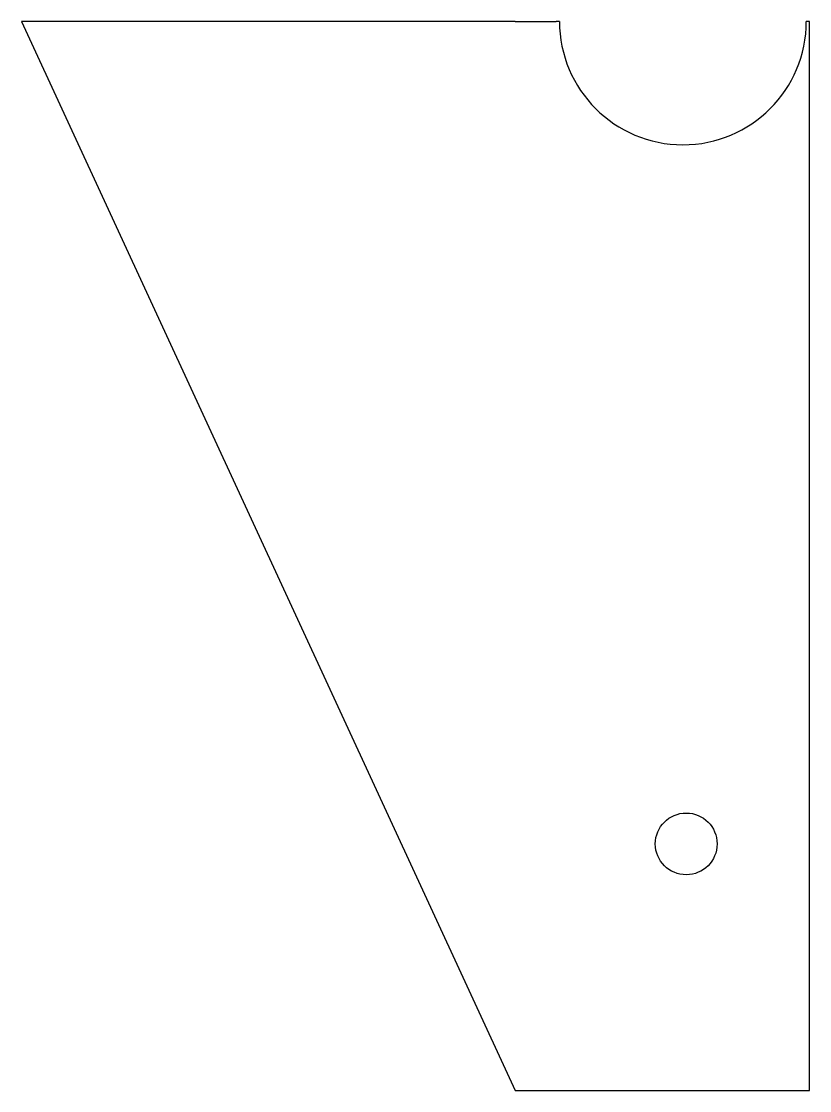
# Model space of a CAD drawing. Header units: inches. Extents: x 2 to 4.4, y 2 to 5.25.
import ezdxf

# ---------------------------------------------------------------- set-up
doc = ezdxf.new("R2010")
doc.units = ezdxf.units.IN
doc.header["$MEASUREMENT"] = 0
doc.layers.get('0').update_dxf_attribs({"linetype": 'CONTINUOUS'})

msp = doc.modelspace()

# ---------------------------------------------------------------- linework, layer by layer
for p, q in [((2, 5.25, 0.0625), (3.5, 2, 0.0625)), ((3.5, 5.25, 0.0625), (2, 5.25, 0.0625)), ((3.5, 5.25), (3.625, 5.25)), ((3.635, 5.25, 0.0625), (3.625, 5.25, 0.0625)), ((4.395, 5.25, 0.0625), (4.385, 5.25, 0.0625)), ((4.395, 2, 0.0625), (4.395, 5.25, 0.0625)), ((3.5, 2), (3.625, 2)), ((3.625, 2, 0.0625), (4.395, 2, 0.0625))]:
    msp.add_line(p, q)
msp.add_circle((4.02, 2.75), 0.0938)
msp.add_arc((4.01, 5.25, 0.0625), 0.375, 180, 360)

doc.saveas('drawing.dxf')
